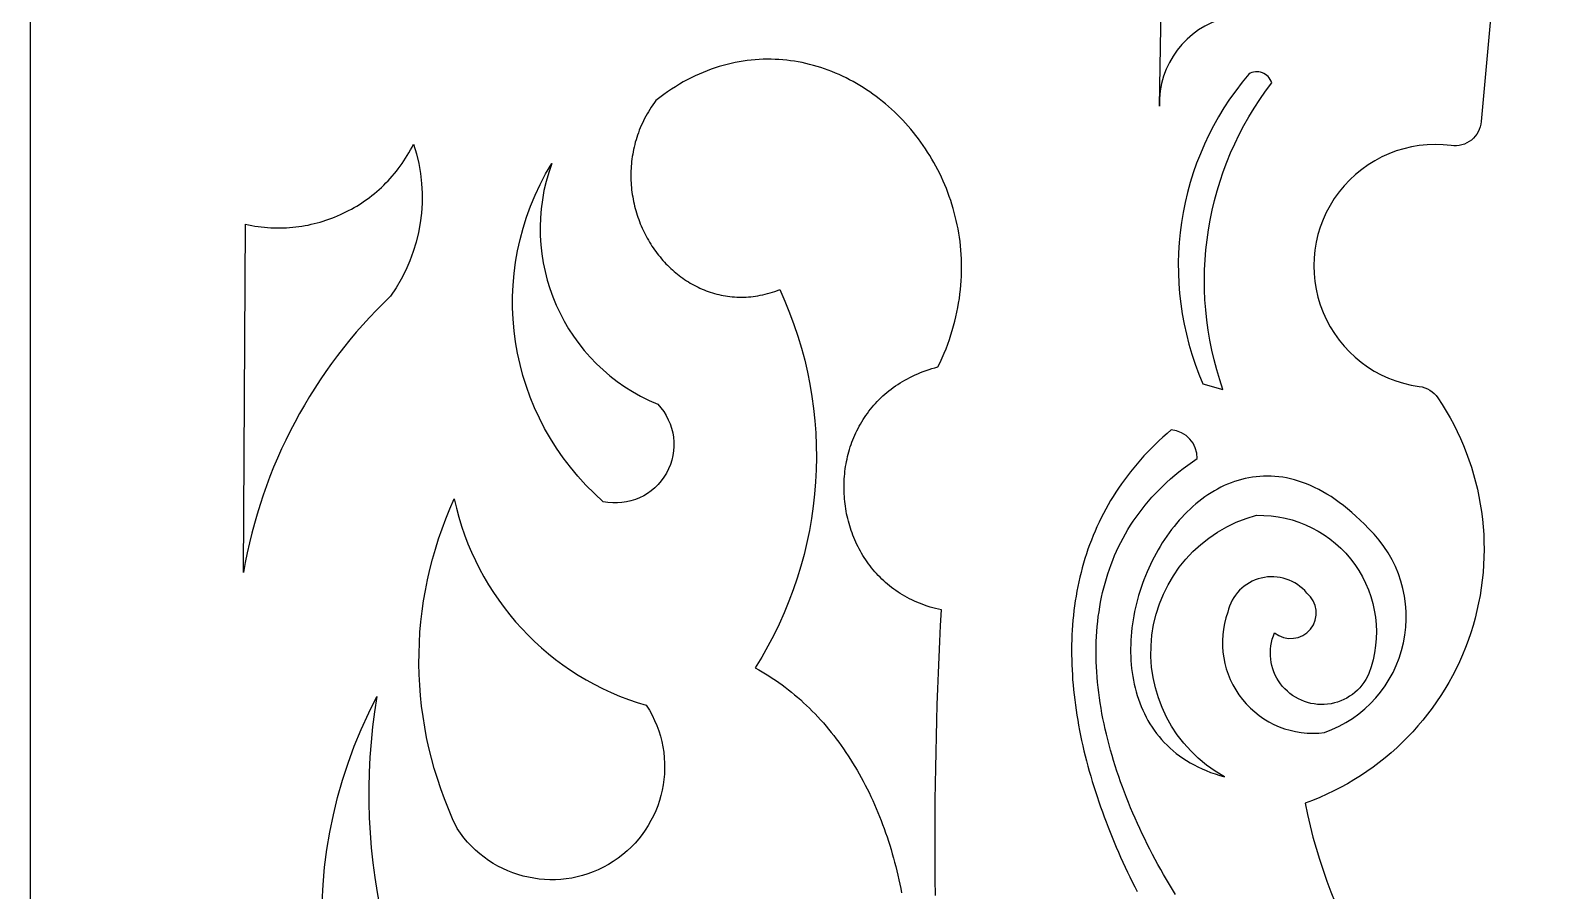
# Model space of a CAD drawing. Extents: x -750 to 750, y -1000 to 1000.
# Drawn here: x -750 to -462.2, y 110.8 to 272.3 of the extents above; entities that cross this region are included whole.
import ezdxf

# ---------------------------------------------------------------- set-up
doc = ezdxf.new("R2010")
doc.units = 0
doc.layers.add('LAYER_1', color=18, linetype='CONTINUOUS')

msp = doc.modelspace()

# ---------------------------------------------------------------- linework, layer by layer
at = {"layer": 'LAYER_1'}
for points in [[(-475.66, 274.46), (-477.41, 255.17, -0.426497), (-483.05, 250.67, 1), (-489.05, 205.44, -0.214305), (-485.57, 203.28, -0.489736), (-510.5, 127.16, 0.182251), (-474.88, 69.45, -0.070235), (-473.9, 68.45, -0.552147), (-511.5, -26.78), (-511.5, -1000), (-750, -1000), (-750, 1000)], [(-525.36, 274.7, 0.350548), (-537.9, 258.09), (-537.28, 291.45)], [(-579.98, 109.79), (-580.01, 112.8), (-580.03, 115.8), (-580.04, 118.8), (-580.04, 121.8), (-580.02, 124.79), (-580, 127.78), (-579.96, 130.77), (-579.92, 133.76), (-579.86, 136.74), (-579.79, 139.72), (-579.71, 142.7), (-579.62, 145.67), (-579.52, 148.65), (-579.41, 151.61), (-579.29, 154.58), (-579.16, 157.54), (-579.02, 160.5), (-578.86, 163.46), (-579.4, 163.58), (-579.94, 163.7), (-580.47, 163.84), (-580.99, 163.99), (-581.5, 164.15), (-582, 164.32), (-582.5, 164.5), (-582.98, 164.69), (-583.46, 164.89), (-583.93, 165.1), (-584.4, 165.32), (-584.85, 165.55), (-585.3, 165.78), (-585.74, 166.03), (-586.17, 166.28), (-586.59, 166.54), (-587.01, 166.81), (-587.42, 167.09), (-587.82, 167.37), (-588.21, 167.67), (-588.59, 167.97), (-588.96, 168.28), (-589.33, 168.59), (-589.69, 168.92), (-590.04, 169.24), (-590.38, 169.58), (-590.71, 169.92), (-591.04, 170.27), (-591.36, 170.63), (-591.66, 170.99), (-591.97, 171.36), (-592.26, 171.73), (-592.54, 172.11), (-592.82, 172.5), (-593.08, 172.88), (-593.34, 173.28), (-593.59, 173.68), (-593.84, 174.08), (-594.07, 174.49), (-594.29, 174.91), (-594.51, 175.32), (-594.72, 175.74), (-594.92, 176.17), (-595.11, 176.6), (-595.29, 177.03), (-595.47, 177.47), (-595.64, 177.91), (-595.79, 178.35), (-595.94, 178.8), (-596.08, 179.25), (-596.21, 179.7), (-596.34, 180.15), (-596.45, 180.61), (-596.56, 181.06), (-596.66, 181.52), (-596.74, 181.98), (-596.82, 182.45), (-596.9, 182.91), (-596.96, 183.38), (-597.01, 183.84), (-597.06, 184.31), (-597.09, 184.78), (-597.12, 185.25), (-597.14, 185.72), (-597.15, 186.19), (-597.15, 186.66), (-597.15, 187.13), (-597.13, 187.6), (-597.11, 188.07), (-597.07, 188.54), (-597.03, 189), (-596.98, 189.47), (-596.92, 189.94), (-596.85, 190.4), (-596.77, 190.87), (-596.68, 191.33), (-596.59, 191.79), (-596.48, 192.25), (-596.37, 192.7), (-596.25, 193.16), (-596.11, 193.61), (-595.97, 194.06), (-595.82, 194.5), (-595.66, 194.95), (-595.5, 195.39), (-595.32, 195.82), (-595.13, 196.26), (-594.94, 196.69), (-594.73, 197.11), (-594.52, 197.54), (-594.3, 197.96), (-594.06, 198.37), (-593.82, 198.78), (-593.57, 199.19), (-593.31, 199.59), (-593.04, 199.98), (-592.77, 200.37), (-592.48, 200.76), (-592.18, 201.14), (-591.88, 201.51), (-591.56, 201.88), (-591.24, 202.25), (-590.91, 202.6), (-590.56, 202.95), (-590.21, 203.3), (-589.85, 203.64), (-589.48, 203.97), (-589.1, 204.29), (-588.71, 204.61), (-588.31, 204.92), (-587.9, 205.22), (-587.48, 205.52), (-587.05, 205.81), (-586.62, 206.09), (-586.17, 206.36), (-585.71, 206.62), (-585.25, 206.88), (-584.77, 207.12), (-584.29, 207.36), (-583.8, 207.59), (-583.29, 207.81), (-582.78, 208.02), (-582.26, 208.22), (-581.72, 208.41), (-581.18, 208.6), (-580.63, 208.77), (-580.07, 208.93), (-579.5, 209.08), (-579.09, 209.94), (-578.7, 210.8), (-578.33, 211.66), (-577.99, 212.52), (-577.66, 213.38), (-577.36, 214.24), (-577.07, 215.1), (-576.81, 215.96), (-576.56, 216.81), (-576.33, 217.67), (-576.13, 218.52), (-575.94, 219.38), (-575.77, 220.23), (-575.62, 221.08), (-575.48, 221.92), (-575.37, 222.77), (-575.28, 223.61), (-575.2, 224.45), (-575.14, 225.28), (-575.09, 226.12), (-575.07, 226.95), (-575.06, 227.77), (-575.07, 228.59), (-575.1, 229.41), (-575.14, 230.23), (-575.2, 231.04), (-575.27, 231.85), (-575.36, 232.65), (-575.47, 233.45), (-575.59, 234.24), (-575.73, 235.03), (-575.88, 235.81), (-576.05, 236.59), (-576.24, 237.36), (-576.43, 238.12), (-576.65, 238.88), (-576.87, 239.64), (-577.11, 240.38), (-577.37, 241.13), (-577.64, 241.86), (-577.92, 242.59), (-578.21, 243.31), (-578.52, 244.02), (-578.84, 244.73), (-579.18, 245.43), (-579.52, 246.12), (-579.88, 246.8), (-580.25, 247.47), (-580.64, 248.14), (-581.03, 248.8), (-581.44, 249.45), (-581.86, 250.09), (-582.29, 250.72), (-582.73, 251.34), (-583.18, 251.95), (-583.64, 252.56), (-584.11, 253.15), (-584.59, 253.73), (-585.09, 254.31), (-585.59, 254.87), (-586.1, 255.42), (-586.62, 255.96), (-587.15, 256.5), (-587.69, 257.02), (-588.24, 257.53), (-588.8, 258.02), (-589.37, 258.51), (-589.94, 258.98), (-590.53, 259.45), (-591.12, 259.9), (-591.72, 260.34), (-592.32, 260.76), (-592.94, 261.17), (-593.56, 261.58), (-594.18, 261.96), (-594.82, 262.34), (-595.46, 262.7), (-596.11, 263.04), (-596.76, 263.38), (-597.42, 263.7), (-598.09, 264), (-598.76, 264.3), (-599.44, 264.57), (-600.12, 264.83), (-600.81, 265.08), (-601.5, 265.32), (-602.2, 265.53), (-602.9, 265.73), (-603.61, 265.92), (-604.32, 266.09), (-605.03, 266.25), (-605.75, 266.39), (-606.47, 266.51), (-607.19, 266.62), (-607.92, 266.7), (-608.65, 266.78), (-609.39, 266.83), (-610.12, 266.87), (-610.86, 266.89), (-611.6, 266.9), (-612.35, 266.88), (-613.09, 266.85), (-613.84, 266.8), (-614.59, 266.73), (-615.34, 266.65), (-616.09, 266.54), (-616.84, 266.42), (-617.59, 266.28), (-618.34, 266.12), (-619.1, 265.93), (-619.85, 265.73), (-620.6, 265.51), (-621.36, 265.27), (-622.11, 265.01), (-622.86, 264.73), (-623.61, 264.43), (-624.36, 264.11), (-625.11, 263.77), (-625.86, 263.41), (-626.6, 263.02), (-627.35, 262.62), (-628.09, 262.19), (-628.83, 261.74), (-629.57, 261.27), (-630.3, 260.78), (-631.03, 260.26), (-631.76, 259.72), (-632.49, 259.16), (-632.79, 258.74), (-633.09, 258.32), (-633.37, 257.9), (-633.64, 257.47), (-633.9, 257.04), (-634.15, 256.61), (-634.39, 256.18), (-634.62, 255.74), (-634.84, 255.3), (-635.05, 254.87), (-635.25, 254.42), (-635.44, 253.98), (-635.62, 253.54), (-635.79, 253.09), (-635.95, 252.65), (-636.1, 252.2), (-636.24, 251.75), (-636.37, 251.3), (-636.49, 250.85), (-636.6, 250.4), (-636.7, 249.95), (-636.79, 249.5), (-636.87, 249.05), (-636.95, 248.6), (-637.01, 248.15), (-637.07, 247.7), (-637.11, 247.25), (-637.15, 246.8), (-637.18, 246.35), (-637.2, 245.9), (-637.21, 245.45), (-637.21, 245), (-637.21, 244.55), (-637.2, 244.11), (-637.17, 243.66), (-637.14, 243.22), (-637.1, 242.78), (-637.06, 242.34), (-637, 241.9), (-636.94, 241.46), (-636.87, 241.02), (-636.79, 240.59), (-636.7, 240.16), (-636.61, 239.73), (-636.51, 239.31), (-636.4, 238.88), (-636.28, 238.46), (-636.16, 238.04), (-636.03, 237.62), (-635.89, 237.21), (-635.74, 236.8), (-635.59, 236.39), (-635.43, 235.99), (-635.26, 235.59), (-635.09, 235.19), (-634.91, 234.8), (-634.72, 234.41), (-634.53, 234.03), (-634.33, 233.65), (-634.13, 233.27), (-633.91, 232.9), (-633.69, 232.53), (-633.47, 232.16), (-633.24, 231.8), (-633, 231.45), (-632.76, 231.1), (-632.51, 230.75), (-632.25, 230.41), (-631.99, 230.08), (-631.73, 229.75), (-631.46, 229.42), (-631.18, 229.1), (-630.9, 228.79), (-630.61, 228.48), (-630.31, 228.18), (-630.02, 227.88), (-629.71, 227.59), (-629.4, 227.31), (-629.09, 227.03), (-628.77, 226.76), (-628.45, 226.5), (-628.12, 226.24), (-627.79, 225.99), (-627.45, 225.75), (-627.11, 225.51), (-626.76, 225.28), (-626.41, 225.06), (-626.05, 224.84), (-625.7, 224.63), (-625.33, 224.43), (-624.96, 224.24), (-624.59, 224.06), (-624.22, 223.88), (-623.84, 223.71), (-623.46, 223.55), (-623.07, 223.4), (-622.68, 223.26), (-622.28, 223.12), (-621.89, 223), (-621.49, 222.88), (-621.08, 222.77), (-620.68, 222.67), (-620.27, 222.58), (-619.85, 222.5), (-619.44, 222.43), (-619.02, 222.36), (-618.59, 222.31), (-618.17, 222.27), (-617.74, 222.23), (-617.31, 222.21), (-616.88, 222.2), (-616.44, 222.19), (-616.01, 222.2), (-615.57, 222.22), (-615.13, 222.25), (-614.68, 222.29), (-614.24, 222.34), (-613.79, 222.4), (-613.34, 222.47), (-612.89, 222.55), (-612.43, 222.64), (-611.98, 222.75), (-611.52, 222.87), (-611.06, 222.99), (-610.6, 223.13), (-610.14, 223.28), (-609.68, 223.45), (-609.21, 223.62, -0.254078), (-613.85, 152.54), (-613.19, 152.18), (-612.54, 151.81), (-611.9, 151.43), (-611.27, 151.04), (-610.64, 150.64), (-610.02, 150.22), (-609.41, 149.8), (-608.8, 149.36), (-608.2, 148.91), (-607.6, 148.46), (-607.02, 147.99), (-606.44, 147.51), (-605.87, 147.03), (-605.3, 146.53), (-604.74, 146.02), (-604.19, 145.5), (-603.65, 144.98), (-603.11, 144.44), (-602.58, 143.9), (-602.06, 143.34), (-601.55, 142.78), (-601.04, 142.21), (-600.54, 141.63), (-600.05, 141.04), (-599.56, 140.44), (-599.08, 139.84), (-598.61, 139.22), (-598.15, 138.6), (-597.69, 137.97), (-597.24, 137.33), (-596.8, 136.69), (-596.37, 136.03), (-595.95, 135.37), (-595.53, 134.7), (-595.12, 134.03), (-594.71, 133.35), (-594.32, 132.66), (-593.93, 131.96), (-593.55, 131.26), (-593.18, 130.55), (-592.82, 129.84), (-592.46, 129.12), (-592.11, 128.39), (-591.77, 127.66), (-591.44, 126.92), (-591.12, 126.17), (-590.8, 125.42), (-590.49, 124.67), (-590.19, 123.91), (-589.9, 123.14), (-589.62, 122.37), (-589.34, 121.59), (-589.07, 120.81), (-588.81, 120.03), (-588.56, 119.24), (-588.32, 118.44), (-588.08, 117.64), (-587.85, 116.84), (-587.64, 116.03), (-587.43, 115.22), (-587.22, 114.41), (-587.03, 113.59), (-586.85, 112.77), (-586.67, 111.95), (-586.5, 111.12), (-586.34, 110.29)], [(-534.89, 109.98), (-535.46, 110.91), (-536.02, 111.84), (-536.57, 112.78), (-537.11, 113.72), (-537.65, 114.67), (-538.17, 115.62), (-538.69, 116.57), (-539.19, 117.53), (-539.69, 118.49), (-540.18, 119.45), (-540.65, 120.42), (-541.12, 121.38), (-541.57, 122.36), (-542.02, 123.33), (-542.46, 124.3), (-542.88, 125.28), (-543.29, 126.26), (-543.7, 127.24), (-544.09, 128.23), (-544.47, 129.21), (-544.84, 130.2), (-545.19, 131.18), (-545.54, 132.17), (-545.87, 133.16), (-546.19, 134.15), (-546.5, 135.14), (-546.79, 136.12), (-547.07, 137.11), (-547.34, 138.1), (-547.6, 139.09), (-547.84, 140.08), (-548.07, 141.06), (-548.29, 142.05), (-548.49, 143.03), (-548.68, 144.01), (-548.85, 145), (-549.01, 145.97), (-549.15, 146.95), (-549.28, 147.93), (-549.4, 148.9), (-549.5, 149.87), (-549.59, 150.84), (-549.66, 151.8), (-549.71, 152.77), (-549.75, 153.72), (-549.77, 154.68), (-549.78, 155.63), (-549.77, 156.58), (-549.75, 157.53), (-549.7, 158.47), (-549.65, 159.4), (-549.57, 160.33), (-549.48, 161.26), (-549.37, 162.18), (-549.24, 163.1), (-549.1, 164.01), (-548.94, 164.92), (-548.76, 165.82), (-548.56, 166.71), (-548.34, 167.6), (-548.11, 168.49), (-547.85, 169.36), (-547.58, 170.24), (-547.29, 171.1), (-546.98, 171.96), (-546.65, 172.81), (-546.31, 173.65), (-545.94, 174.49), (-545.55, 175.31), (-545.14, 176.13), (-544.72, 176.95), (-544.27, 177.75), (-543.8, 178.55), (-543.31, 179.34), (-542.8, 180.12), (-542.27, 180.89), (-541.72, 181.65), (-541.15, 182.4), (-540.56, 183.14), (-539.94, 183.88), (-539.3, 184.6), (-538.64, 185.31), (-537.96, 186.02), (-537.26, 186.71), (-536.53, 187.4), (-535.78, 188.07), (-535.01, 188.73), (-534.22, 189.38), (-533.4, 190.02), (-532.56, 190.65), (-531.7, 191.27), (-530.81, 191.87, 0.399359), (-535.67, 197.27), (-536.46, 196.59), (-537.22, 195.91), (-537.97, 195.21), (-538.71, 194.51), (-539.42, 193.8), (-540.11, 193.09), (-540.79, 192.37), (-541.45, 191.64), (-542.09, 190.9), (-542.71, 190.16), (-543.32, 189.41), (-543.9, 188.65), (-544.47, 187.88), (-545.03, 187.11), (-545.56, 186.34), (-546.08, 185.55), (-546.58, 184.76), (-547.06, 183.97), (-547.53, 183.17), (-547.98, 182.36), (-548.42, 181.54), (-548.83, 180.73), (-549.24, 179.9), (-549.62, 179.07), (-549.99, 178.24), (-550.35, 177.4), (-550.68, 176.55), (-551.01, 175.7), (-551.31, 174.84), (-551.6, 173.98), (-551.88, 173.12), (-552.14, 172.25), (-552.39, 171.38), (-552.62, 170.5), (-552.83, 169.62), (-553.04, 168.73), (-553.22, 167.84), (-553.4, 166.95), (-553.56, 166.05), (-553.7, 165.15), (-553.83, 164.24), (-553.95, 163.33), (-554.05, 162.42), (-554.14, 161.51), (-554.21, 160.59), (-554.28, 159.67), (-554.32, 158.75), (-554.36, 157.82), (-554.38, 156.89), (-554.39, 155.96), (-554.39, 155.03), (-554.37, 154.09), (-554.35, 153.15), (-554.3, 152.21), (-554.25, 151.27), (-554.19, 150.33), (-554.11, 149.38), (-554.02, 148.43), (-553.92, 147.48), (-553.81, 146.53), (-553.68, 145.58), (-553.54, 144.63), (-553.4, 143.68), (-553.24, 142.72), (-553.07, 141.77), (-552.89, 140.81), (-552.7, 139.85), (-552.5, 138.9), (-552.28, 137.94), (-552.06, 136.98), (-551.83, 136.02), (-551.58, 135.07), (-551.33, 134.11), (-551.07, 133.15), (-550.79, 132.19), (-550.51, 131.24), (-550.22, 130.28), (-549.91, 129.32), (-549.6, 128.37), (-549.28, 127.41), (-548.95, 126.46), (-548.61, 125.51), (-548.26, 124.56), (-547.91, 123.61), (-547.54, 122.66), (-547.17, 121.72), (-546.79, 120.77), (-546.4, 119.83), (-546, 118.89), (-545.59, 117.95), (-545.18, 117.01), (-544.75, 116.08), (-544.33, 115.14), (-543.89, 114.21), (-543.44, 113.29), (-542.99, 112.36), (-542.53, 111.44), (-542.07, 110.52)]]:
    msp.add_lwpolyline(points, format="xyb", dxfattribs=at)
for points in [[(-529.71, 205.93), (-525.94, 204.86, -0.253536), (-516.79, 262.48, 0.497534), (-521.1, 264.09, 0.286577)], [(-710, 170.49), (-709.65, 235.89), (-709.05, 235.77), (-708.46, 235.65), (-707.86, 235.55), (-707.27, 235.46), (-706.67, 235.39), (-706.07, 235.33), (-705.48, 235.28), (-704.89, 235.24), (-704.29, 235.22), (-703.7, 235.2), (-703.11, 235.2), (-702.52, 235.22), (-701.93, 235.24), (-701.34, 235.28), (-700.76, 235.33), (-700.18, 235.39), (-699.6, 235.46), (-699.02, 235.55), (-698.44, 235.65), (-697.87, 235.75), (-697.3, 235.88), (-696.73, 236.01), (-696.17, 236.15), (-695.61, 236.31), (-695.05, 236.47), (-694.5, 236.65), (-693.95, 236.84), (-693.41, 237.04), (-692.87, 237.25), (-692.33, 237.47), (-691.8, 237.7), (-691.27, 237.95), (-690.75, 238.2), (-690.24, 238.46), (-689.73, 238.74), (-689.22, 239.02), (-688.72, 239.32), (-688.23, 239.63), (-687.74, 239.94), (-687.26, 240.27), (-686.79, 240.6), (-686.32, 240.95), (-685.86, 241.31), (-685.4, 241.67), (-684.96, 242.05), (-684.52, 242.44), (-684.08, 242.83), (-683.66, 243.24), (-683.24, 243.65), (-682.83, 244.07), (-682.43, 244.51), (-682.04, 244.95), (-681.65, 245.4), (-681.28, 245.86), (-680.91, 246.33), (-680.56, 246.81), (-680.21, 247.29), (-679.87, 247.79), (-679.54, 248.29), (-679.22, 248.8), (-678.91, 249.32), (-678.61, 249.85), (-678.32, 250.39), (-678.04, 250.94, -0.238079), (-682.35, 222.4, 0.161839)], [(-642.39, 183.78, -0.366086), (-652.08, 247.32, 0.402849), (-632.16, 202.08, -0.738299)], [(-510.18, 166.62, 0.621287), (-525.06, 163.02, 0.559567), (-506.86, 140.41, 0.558627), (-498.59, 178.74), (-499.38, 179.55), (-500.17, 180.33), (-500.95, 181.07), (-501.74, 181.77), (-502.52, 182.43), (-503.31, 183.06), (-504.09, 183.65), (-504.86, 184.21), (-505.64, 184.73), (-506.42, 185.21), (-507.19, 185.66), (-507.96, 186.07), (-508.72, 186.46), (-509.48, 186.8), (-510.24, 187.12), (-511, 187.4), (-511.75, 187.65), (-512.5, 187.88), (-513.24, 188.07), (-513.98, 188.23), (-514.72, 188.36), (-515.45, 188.46), (-516.17, 188.53), (-516.89, 188.57), (-517.61, 188.59), (-518.32, 188.58), (-519.02, 188.54), (-519.72, 188.47), (-520.41, 188.38), (-521.1, 188.27), (-521.78, 188.13), (-522.45, 187.96), (-523.11, 187.77), (-523.77, 187.56), (-524.42, 187.32), (-525.07, 187.07), (-525.7, 186.79), (-526.33, 186.49), (-526.95, 186.16), (-527.56, 185.82), (-528.16, 185.46), (-528.76, 185.07), (-529.34, 184.67), (-529.92, 184.25), (-530.49, 183.81), (-531.04, 183.36), (-531.59, 182.88), (-532.13, 182.39), (-532.66, 181.89), (-533.17, 181.37), (-533.68, 180.83), (-534.18, 180.28), (-534.66, 179.71), (-535.14, 179.13), (-535.6, 178.54), (-536.05, 177.93), (-536.49, 177.32), (-536.92, 176.69), (-537.34, 176.04), (-537.74, 175.39), (-538.13, 174.73), (-538.51, 174.06), (-538.88, 173.38), (-539.23, 172.69), (-539.57, 171.99), (-539.9, 171.28), (-540.21, 170.57), (-540.51, 169.84), (-540.79, 169.12), (-541.06, 168.38), (-541.32, 167.64), (-541.56, 166.9), (-541.79, 166.15), (-542, 165.4), (-542.2, 164.64), (-542.38, 163.88), (-542.54, 163.12), (-542.69, 162.35), (-542.83, 161.59), (-542.94, 160.82), (-543.05, 160.05), (-543.13, 159.28), (-543.2, 158.51), (-543.25, 157.75), (-543.28, 156.98), (-543.3, 156.22), (-543.3, 155.46), (-543.28, 154.7), (-543.24, 153.94), (-543.19, 153.19), (-543.11, 152.44), (-543.02, 151.7), (-542.91, 150.96), (-542.78, 150.22), (-542.63, 149.5), (-542.46, 148.78), (-542.27, 148.06), (-542.07, 147.36), (-541.84, 146.66), (-541.59, 145.97), (-541.32, 145.29), (-541.03, 144.62), (-540.72, 143.96), (-540.39, 143.31), (-540.04, 142.67), (-539.67, 142.04), (-539.27, 141.43), (-538.86, 140.83), (-538.42, 140.23), (-537.96, 139.66), (-537.48, 139.09), (-536.97, 138.55), (-536.44, 138.01), (-535.89, 137.49), (-535.32, 136.99), (-534.72, 136.5), (-534.1, 136.03), (-533.46, 135.58), (-532.79, 135.14), (-532.09, 134.73), (-531.38, 134.33), (-530.64, 133.95), (-529.87, 133.59), (-529.08, 133.25), (-528.26, 132.93), (-527.42, 132.64), (-526.56, 132.36), (-525.66, 132.11, -0.677987), (-519.63, 181.22, -0.531695), (-498.52, 151.49, -1), (-516.24, 159.16, 1)], [(-669.85, 122.39, -0.223046), (-670.39, 184.31, 0.276646), (-634.31, 145.54, -1)], [(-673.62, 47, -0.308417), (-684.93, 147.16, 0.209814), (-663.39, 61.54, -1)]]:
    msp.add_lwpolyline(points, format="xyb", close=True, dxfattribs=at)

doc.saveas('drawing.dxf')
